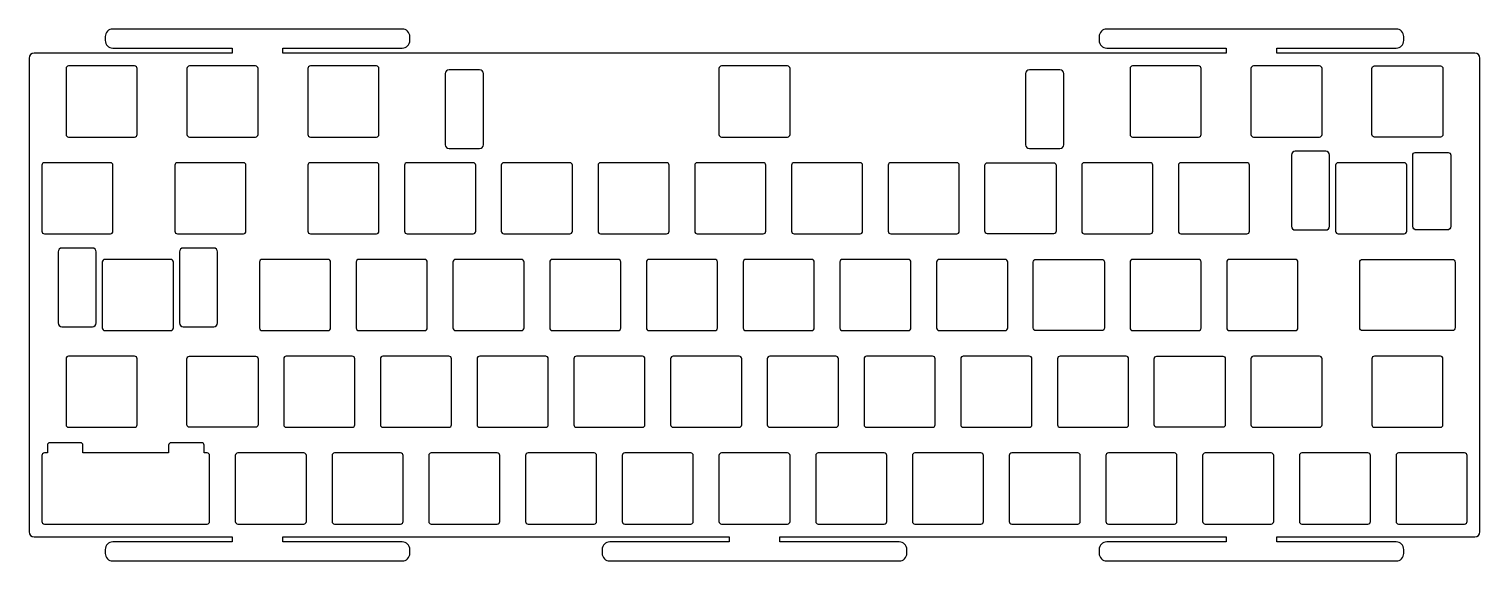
# Model space of a CAD drawing. Header units: millimetres. Extents: x -286 to 0, y -100 to 5.
import ezdxf

# ---------------------------------------------------------------- set-up
doc = ezdxf.new("R2010")
doc.units = ezdxf.units.MM
doc.layers.get('0').update_dxf_attribs({"linetype": 'CONTINUOUS'})

msp = doc.modelspace()

# ---------------------------------------------------------------- linework, layer by layer
for points in [[(-284.75, 0, 0.414213562), (-285.75, -1), (-285.75, -94.25, 0.414213562), (-284.75, -95.25), (-245.75, -95.25), (-245.75, -96.25), (-269.25, -96.25, 0.414213562), (-270.75, -97.75), (-270.75, -98.5, 0.414213562), (-269.25, -100), (-212.25, -100, 0.414213562), (-210.75, -98.5), (-210.75, -97.75, 0.414213562), (-212.25, -96.25), (-235.75, -96.25), (-235.75, -95.25), (-147.875, -95.25), (-147.875, -96.25), (-171.375, -96.25, 0.414213562), (-172.875, -97.75), (-172.875, -98.5, 0.414213562), (-171.375, -100), (-114.375, -100, 0.414213562), (-112.875, -98.5), (-112.875, -97.75, 0.414213562), (-114.375, -96.25), (-137.875, -96.25), (-137.875, -95.25), (-50, -95.25), (-50, -96.25), (-73.5, -96.25, 0.414213562), (-75, -97.75), (-75, -98.5, 0.414213562), (-73.5, -100), (-16.5, -100, 0.414213562), (-15, -98.5), (-15, -97.75, 0.414213562), (-16.5, -96.25), (-40, -96.25), (-40, -95.25), (-1, -95.25, 0.414213562), (0, -94.25), (0, -1, 0.414213562), (-1, 0), (-40, 0), (-40, 1), (-16.5, 1, 0.414213562), (-15, 2.5), (-15, 3.25, 0.414213562), (-16.5, 4.75), (-73.5, 4.75, 0.414213562), (-75, 3.25), (-75, 2.5, 0.414213562), (-73.5, 1), (-50, 1), (-50, 0), (-235.74615, 0), (-235.75, 0.99999), (-212.25, 0.99999, 0.414213562), (-210.75, 2.49999), (-210.75, 3.24999, 0.414213562), (-212.25, 4.74999), (-269.25, 4.74999, 0.414213562), (-270.75, 3.24999), (-270.75, 2.49999, 0.414213562), (-269.25, 0.99999), (-245.75, 0.99999), (-245.75, -0.00001)], [(-264.9625, -16.525, 0.414213562), (-264.4625, -16.025), (-264.4625, -3.025, 0.414213562), (-264.9625, -2.525), (-277.9625, -2.525, 0.414213562), (-278.4625, -3.025), (-278.4625, -16.025, 0.414213562), (-277.9625, -16.525)], [(-241.15, -16.525, 0.414213562), (-240.65, -16.025), (-240.65, -3.025, 0.414213562), (-241.15, -2.525), (-254.15, -2.525, 0.414213562), (-254.65, -3.025), (-254.65, -16.025, 0.414213562), (-254.15, -16.525)], [(-217.3375, -16.525, 0.414213562), (-216.8375, -16.025), (-216.8375, -3.025, 0.414213562), (-217.3375, -2.525), (-230.3375, -2.525, 0.414213562), (-230.8375, -3.025), (-230.8375, -16.025, 0.414213562), (-230.3375, -16.525)], [(-136.375, -16.525, 0.414213562), (-135.875, -16.025), (-135.875, -3.025, 0.414213562), (-136.375, -2.525), (-149.375, -2.525, 0.414213562), (-149.875, -3.025), (-149.875, -16.025, 0.414213562), (-149.375, -16.525)], [(-55.4125, -16.525, 0.414213562), (-54.9125, -16.025), (-54.9125, -3.025, 0.414213562), (-55.4125, -2.525), (-68.4125, -2.525, 0.414213562), (-68.9125, -3.025), (-68.9125, -16.025, 0.414213562), (-68.4125, -16.525)], [(-31.6, -16.525, 0.414213562), (-31.1, -16.025), (-31.1, -3.025, 0.414213562), (-31.6, -2.525), (-44.6, -2.525, 0.414213562), (-45.1, -3.025), (-45.1, -16.025, 0.414213562), (-44.6, -16.525)], [(-7.2875, -3.025), (-7.2875, -16.025, -0.414213562), (-7.7875, -16.525), (-20.7875, -16.525, -0.414213562), (-21.2875, -16.025), (-21.2875, -3.025, -0.414213562), (-20.7875, -2.525), (-7.7875, -2.525, -0.414213562)], [(-203.025, -3.275, 0.414213562), (-203.775, -4.025), (-203.775, -18.025, 0.414213562), (-203.025, -18.775), (-197.025, -18.775, 0.414213562), (-196.275, -18.025), (-196.275, -4.025, 0.414213562), (-197.025, -3.275)], [(-88.725, -3.275, 0.414213562), (-89.475, -4.025), (-89.475, -18.025, 0.414213562), (-88.725, -18.775), (-82.725, -18.775, 0.414213562), (-81.975, -18.025), (-81.975, -4.025, 0.414213562), (-82.725, -3.275)], [(-30.36925, -34.825, 0.414213562), (-29.61925, -34.075), (-29.61925, -20.075, 0.414213562), (-30.36925, -19.325), (-36.36925, -19.325, 0.414213562), (-37.11925, -20.075), (-37.11925, -34.075, 0.414213562), (-36.36925, -34.825)], [(-5.74325, -20.075), (-5.74325, -34.075, -0.414213562), (-6.49325, -34.825), (-12.49325, -34.825, -0.414213562), (-13.24325, -34.075), (-13.24325, -20.075, -0.414213562), (-12.74325, -19.575), (-6.24325, -19.575, -0.414213562)], [(-269.725, -35.575, 0.414213562), (-269.225, -35.075), (-269.225, -22.075, 0.414213562), (-269.725, -21.575), (-282.725, -21.575, 0.414213562), (-283.225, -22.075), (-283.225, -35.075, 0.414213562), (-282.725, -35.575)], [(-243.53125, -35.575, 0.414213562), (-243.03125, -35.075), (-243.03125, -22.075, 0.414213562), (-243.53125, -21.575), (-256.53125, -21.575, 0.414213562), (-257.03125, -22.075), (-257.03125, -35.075, 0.414213562), (-256.53125, -35.575)], [(-217.3375, -35.575, 0.414213562), (-216.8375, -35.075), (-216.8375, -22.075, 0.414213562), (-217.3375, -21.575), (-230.3375, -21.575, 0.414213562), (-230.8375, -22.075), (-230.8375, -35.075, 0.414213562), (-230.3375, -35.575)], [(-198.2875, -35.575, 0.414213562), (-197.7875, -35.075), (-197.7875, -22.075, 0.414213562), (-198.2875, -21.575), (-211.2875, -21.575, 0.414213562), (-211.7875, -22.075), (-211.7875, -35.075, 0.414213562), (-211.2875, -35.575)], [(-179.2375, -35.575, 0.414213562), (-178.7375, -35.075), (-178.7375, -22.075, 0.414213562), (-179.2375, -21.575), (-192.2375, -21.575, 0.414213562), (-192.7375, -22.075), (-192.7375, -35.075, 0.414213562), (-192.2375, -35.575)], [(-160.1875, -35.575, 0.414213562), (-159.6875, -35.075), (-159.6875, -22.075, 0.414213562), (-160.1875, -21.575), (-173.1875, -21.575, 0.414213562), (-173.6875, -22.075), (-173.6875, -35.075, 0.414213562), (-173.1875, -35.575)], [(-154.6375, -35.075, 0.414213562), (-154.1375, -35.575), (-141.1375, -35.575, 0.414213562), (-140.6375, -35.075), (-140.6375, -22.075, 0.414213562), (-141.1375, -21.575), (-154.1375, -21.575, 0.414213562), (-154.6375, -22.075)], [(-122.0875, -35.575, 0.414213562), (-121.5875, -35.075), (-121.5875, -22.075, 0.414213562), (-122.0875, -21.575), (-135.0875, -21.575, 0.414213562), (-135.5875, -22.075), (-135.5875, -35.075, 0.414213562), (-135.0875, -35.575)], [(-103.0375, -35.575, 0.414213562), (-102.5375, -35.075), (-102.5375, -22.075, 0.414213562), (-103.0375, -21.575), (-116.0375, -21.575, 0.414213562), (-116.5375, -22.075), (-116.5375, -35.075, 0.414213562), (-116.0375, -35.575)], [(-83.4875, -22.075), (-83.4875, -35.075, -0.414213562), (-83.9875, -35.575), (-96.9875, -35.575, -0.414213562), (-97.4875, -35.075), (-97.4875, -22.075, -0.414213562), (-96.9875, -21.575), (-83.9875, -21.575, -0.414213562)], [(-64.9375, -35.575, 0.414213562), (-64.4375, -35.075), (-64.4375, -22.075, 0.414213562), (-64.9375, -21.575), (-77.9375, -21.575, 0.414213562), (-78.4375, -22.075), (-78.4375, -35.075, 0.414213562), (-77.9375, -35.575)], [(-45.8875, -35.575, 0.414213562), (-45.3875, -35.075), (-45.3875, -22.075, 0.414213562), (-45.8875, -21.575), (-58.8875, -21.575, 0.414213562), (-59.3875, -22.075), (-59.3875, -35.075, 0.414213562), (-58.8875, -35.575)], [(-14.93125, -35.575, 0.414213562), (-14.43125, -35.075), (-14.43125, -22.075, 0.414213562), (-14.93125, -21.575), (-27.93125, -21.575, 0.414213562), (-28.43125, -22.075), (-28.43125, -35.075, 0.414213562), (-27.93125, -35.575)], [(-273.25675, -53.875, 0.414213562), (-272.50675, -53.125), (-272.50675, -39.125, 0.414213562), (-273.25675, -38.375), (-279.25675, -38.375, 0.414213562), (-280.00675, -39.125), (-280.00675, -53.125, 0.414213562), (-279.25675, -53.875)], [(-249.38075, -53.875, 0.414213562), (-248.63075, -53.125), (-248.63075, -39.125, 0.414213562), (-249.38075, -38.375), (-255.38075, -38.375, 0.414213562), (-256.13075, -39.125), (-256.13075, -53.125, 0.414213562), (-255.38075, -53.875)], [(-257.81875, -54.625, 0.414213562), (-257.31875, -54.125), (-257.31875, -41.125, 0.414213562), (-257.81875, -40.625), (-270.81875, -40.625, 0.414213562), (-271.31875, -41.125), (-271.31875, -54.125, 0.414213562), (-270.81875, -54.625)], [(-226.8625, -54.625, 0.414213562), (-226.3625, -54.125), (-226.3625, -41.125, 0.414213562), (-226.8625, -40.625), (-239.8625, -40.625, 0.414213562), (-240.3625, -41.125), (-240.3625, -54.125, 0.414213562), (-239.8625, -54.625)], [(-221.3125, -54.125, 0.414213562), (-220.8125, -54.625), (-207.8125, -54.625, 0.414213562), (-207.3125, -54.125), (-207.3125, -41.125, 0.414213562), (-207.8125, -40.625), (-220.8125, -40.625, 0.414213562), (-221.3125, -41.125)], [(-188.7625, -54.625, 0.414213562), (-188.2625, -54.125), (-188.2625, -41.125, 0.414213562), (-188.7625, -40.625), (-201.7625, -40.625, 0.414213562), (-202.2625, -41.125), (-202.2625, -54.125, 0.414213562), (-201.7625, -54.625)], [(-169.7125, -54.625, 0.414213562), (-169.2125, -54.125), (-169.2125, -41.125, 0.414213562), (-169.7125, -40.625), (-182.7125, -40.625, 0.414213562), (-183.2125, -41.125), (-183.2125, -54.125, 0.414213562), (-182.7125, -54.625)], [(-150.6625, -54.625, 0.414213562), (-150.1625, -54.125), (-150.1625, -41.125, 0.414213562), (-150.6625, -40.625), (-163.6625, -40.625, 0.414213562), (-164.1625, -41.125), (-164.1625, -54.125, 0.414213562), (-163.6625, -54.625)], [(-131.6125, -54.625, 0.414213562), (-131.1125, -54.125), (-131.1125, -41.125, 0.414213562), (-131.6125, -40.625), (-144.6125, -40.625, 0.414213562), (-145.1125, -41.125), (-145.1125, -54.125, 0.414213562), (-144.6125, -54.625)], [(-126.0625, -54.125, 0.414213562), (-125.5625, -54.625), (-112.5625, -54.625, 0.414213562), (-112.0625, -54.125), (-112.0625, -41.125, 0.414213562), (-112.5625, -40.625), (-125.5625, -40.625, 0.414213562), (-126.0625, -41.125)], [(-107.0125, -54.125, 0.414213562), (-106.5125, -54.625), (-93.5125, -54.625, 0.414213562), (-93.0125, -54.125), (-93.0125, -41.125, 0.414213562), (-93.5125, -40.625), (-106.5125, -40.625, 0.414213562), (-107.0125, -41.125)], [(-73.9625, -41.125), (-73.9625, -54.125, -0.414213562), (-74.4625, -54.625), (-87.4625, -54.625, -0.414213562), (-87.9625, -54.125), (-87.9625, -41.125, -0.414213562), (-87.4625, -40.625), (-74.4625, -40.625, -0.414213562)], [(-55.4125, -54.625, 0.414213562), (-54.9125, -54.125), (-54.9125, -41.125, 0.414213562), (-55.4125, -40.625), (-68.4125, -40.625, 0.414213562), (-68.9125, -41.125), (-68.9125, -54.125, 0.414213562), (-68.4125, -54.625)], [(-36.3625, -54.625, 0.414213562), (-35.8625, -54.125), (-35.8625, -41.125, 0.414213562), (-36.3625, -40.625), (-49.3625, -40.625, 0.414213562), (-49.8625, -41.125), (-49.8625, -54.125, 0.414213562), (-49.3625, -54.625)], [(-5.40625, -54.625), (-23.16875, -54.625, -0.414213562), (-23.66875, -54.125), (-23.66875, -41.125, -0.414213562), (-23.16875, -40.625), (-5.40625, -40.625, -0.414213562), (-4.90625, -41.125), (-4.90625, -54.125, -0.414213562)], [(-264.9625, -73.675, 0.414213562), (-264.4625, -73.175), (-264.4625, -60.175, 0.414213562), (-264.9625, -59.675), (-277.9625, -59.675, 0.414213562), (-278.4625, -60.175), (-278.4625, -73.175, 0.414213562), (-277.9625, -73.675)], [(-240.65, -60.175), (-240.65, -73.175, -0.414213562), (-241.15, -73.675), (-254.15, -73.675, -0.414213562), (-254.65, -73.175), (-254.65, -60.175, -0.414213562), (-254.15, -59.675), (-241.15, -59.675, -0.414213562)], [(-222.1, -73.675, 0.414213562), (-221.6, -73.175), (-221.6, -60.175, 0.414213562), (-222.1, -59.675), (-235.1, -59.675, 0.414213562), (-235.6, -60.175), (-235.6, -73.175, 0.414213562), (-235.1, -73.675)], [(-203.05, -73.675, 0.414213562), (-202.55, -73.175), (-202.55, -60.175, 0.414213562), (-203.05, -59.675), (-216.05, -59.675, 0.414213562), (-216.55, -60.175), (-216.55, -73.175, 0.414213562), (-216.05, -73.675)], [(-184, -73.675, 0.414213562), (-183.5, -73.175), (-183.5, -60.175, 0.414213562), (-184, -59.675), (-197, -59.675, 0.414213562), (-197.5, -60.175), (-197.5, -73.175, 0.414213562), (-197, -73.675)], [(-164.95, -73.675, 0.414213562), (-164.45, -73.175), (-164.45, -60.175, 0.414213562), (-164.95, -59.675), (-177.95, -59.675, 0.414213562), (-178.45, -60.175), (-178.45, -73.175, 0.414213562), (-177.95, -73.675)], [(-145.9, -73.675, 0.414213562), (-145.4, -73.175), (-145.4, -60.175, 0.414213562), (-145.9, -59.675), (-158.9, -59.675, 0.414213562), (-159.4, -60.175), (-159.4, -73.175, 0.414213562), (-158.9, -73.675)], [(-126.85, -73.675, 0.414213562), (-126.35, -73.175), (-126.35, -60.175, 0.414213562), (-126.85, -59.675), (-139.85, -59.675, 0.414213562), (-140.35, -60.175), (-140.35, -73.175, 0.414213562), (-139.85, -73.675)], [(-107.8, -73.675, 0.414213562), (-107.3, -73.175), (-107.3, -60.175, 0.414213562), (-107.8, -59.675), (-120.8, -59.675, 0.414213562), (-121.3, -60.175), (-121.3, -73.175, 0.414213562), (-120.8, -73.675)], [(-88.75, -73.675, 0.414213562), (-88.25, -73.175), (-88.25, -60.175, 0.414213562), (-88.75, -59.675), (-101.75, -59.675, 0.414213562), (-102.25, -60.175), (-102.25, -73.175, 0.414213562), (-101.75, -73.675)], [(-69.7, -73.675, 0.414213562), (-69.2, -73.175), (-69.2, -60.175, 0.414213562), (-69.7, -59.675), (-82.7, -59.675, 0.414213562), (-83.2, -60.175), (-83.2, -73.175, 0.414213562), (-82.7, -73.675)], [(-50.15, -60.175), (-50.15, -73.175, -0.414213562), (-50.65, -73.675), (-63.65, -73.675, -0.414213562), (-64.15, -73.175), (-64.15, -60.175, -0.414213562), (-63.65, -59.675), (-50.65, -59.675, -0.414213562)], [(-31.6, -73.675, 0.414213562), (-31.1, -73.175), (-31.1, -60.175, 0.414213562), (-31.6, -59.675), (-44.6, -59.675, 0.414213562), (-45.1, -60.175), (-45.1, -73.175, 0.414213562), (-44.6, -73.675)], [(-7.7875, -73.675, 0.414213562), (-7.2875, -73.175), (-7.2875, -60.175, 0.414213562), (-7.7875, -59.675), (-20.7875, -59.675, 0.414213562), (-21.2875, -60.175), (-21.2875, -73.175, 0.414213562), (-20.7875, -73.675)], [(-250.675, -92.725, 0.414213562), (-250.175, -92.225), (-250.175, -79.225, 0.414213562), (-250.675, -78.725), (-251.262, -78.725), (-251.262, -77.225, 0.414213562), (-251.762, -76.725), (-257.762, -76.725, 0.414213562), (-258.262, -77.225), (-258.262, -78.725), (-275.138, -78.725), (-275.138, -77.225, 0.414213562), (-275.638, -76.725), (-281.638, -76.725, 0.414213562), (-282.138, -77.225), (-282.138, -78.725), (-282.725, -78.725, 0.414213562), (-283.225, -79.225), (-283.225, -92.225, 0.414213562), (-282.725, -92.725)], [(-231.625, -92.725, 0.414213562), (-231.125, -92.225), (-231.125, -79.225, 0.414213562), (-231.625, -78.725), (-244.625, -78.725, 0.414213562), (-245.125, -79.225), (-245.125, -92.225, 0.414213562), (-244.625, -92.725)], [(-226.075, -92.225, 0.414213562), (-225.575, -92.725), (-212.575, -92.725, 0.414213562), (-212.075, -92.225), (-212.075, -79.225, 0.414213562), (-212.575, -78.725), (-225.575, -78.725, 0.414213562), (-226.075, -79.225)], [(-193.525, -92.725, 0.414213562), (-193.025, -92.225), (-193.025, -79.225, 0.414213562), (-193.525, -78.725), (-206.525, -78.725, 0.414213562), (-207.025, -79.225), (-207.025, -92.225, 0.414213562), (-206.525, -92.725)], [(-174.475, -92.725, 0.414213562), (-173.975, -92.225), (-173.975, -79.225, 0.414213562), (-174.475, -78.725), (-187.475, -78.725, 0.414213562), (-187.975, -79.225), (-187.975, -92.225, 0.414213562), (-187.475, -92.725)], [(-155.425, -92.725, 0.414213562), (-154.925, -92.225), (-154.925, -79.225, 0.414213562), (-155.425, -78.725), (-168.425, -78.725, 0.414213562), (-168.925, -79.225), (-168.925, -92.225, 0.414213562), (-168.425, -92.725)], [(-136.375, -92.725, 0.414213562), (-135.875, -92.225), (-135.875, -79.225, 0.414213562), (-136.375, -78.725), (-149.375, -78.725, 0.414213562), (-149.875, -79.225), (-149.875, -92.225, 0.414213562), (-149.375, -92.725)], [(-117.325, -92.725, 0.414213562), (-116.825, -92.225), (-116.825, -79.225, 0.414213562), (-117.325, -78.725), (-130.325, -78.725, 0.414213562), (-130.825, -79.225), (-130.825, -92.225, 0.414213562), (-130.325, -92.725)], [(-98.275, -92.725, 0.414213562), (-97.775, -92.225), (-97.775, -79.225, 0.414213562), (-98.275, -78.725), (-111.275, -78.725, 0.414213562), (-111.775, -79.225), (-111.775, -92.225, 0.414213562), (-111.275, -92.725)], [(-79.225, -92.725, 0.414213562), (-78.725, -92.225), (-78.725, -79.225, 0.414213562), (-79.225, -78.725), (-92.225, -78.725, 0.414213562), (-92.725, -79.225), (-92.725, -92.225, 0.414213562), (-92.225, -92.725)], [(-60.175, -92.725, 0.414213562), (-59.675, -92.225), (-59.675, -79.225, 0.414213562), (-60.175, -78.725), (-73.175, -78.725, 0.414213562), (-73.675, -79.225), (-73.675, -92.225, 0.414213562), (-73.175, -92.725)], [(-54.625, -92.225, 0.414213562), (-54.125, -92.725), (-41.125, -92.725, 0.414213562), (-40.625, -92.225), (-40.625, -79.225, 0.414213562), (-41.125, -78.725), (-54.125, -78.725, 0.414213562), (-54.625, -79.225)], [(-22.075, -92.725, 0.414213562), (-21.575, -92.225), (-21.575, -79.225, 0.414213562), (-22.075, -78.725), (-35.075, -78.725, 0.414213562), (-35.575, -79.225), (-35.575, -92.225, 0.414213562), (-35.075, -92.725)], [(-3.025, -92.725, 0.414213562), (-2.525, -92.225), (-2.525, -79.225, 0.414213562), (-3.025, -78.725), (-16.025, -78.725, 0.414213562), (-16.525, -79.225), (-16.525, -92.225, 0.414213562), (-16.025, -92.725)]]:
    msp.add_lwpolyline(points, format="xyb", close=True)

doc.saveas('drawing.dxf')
